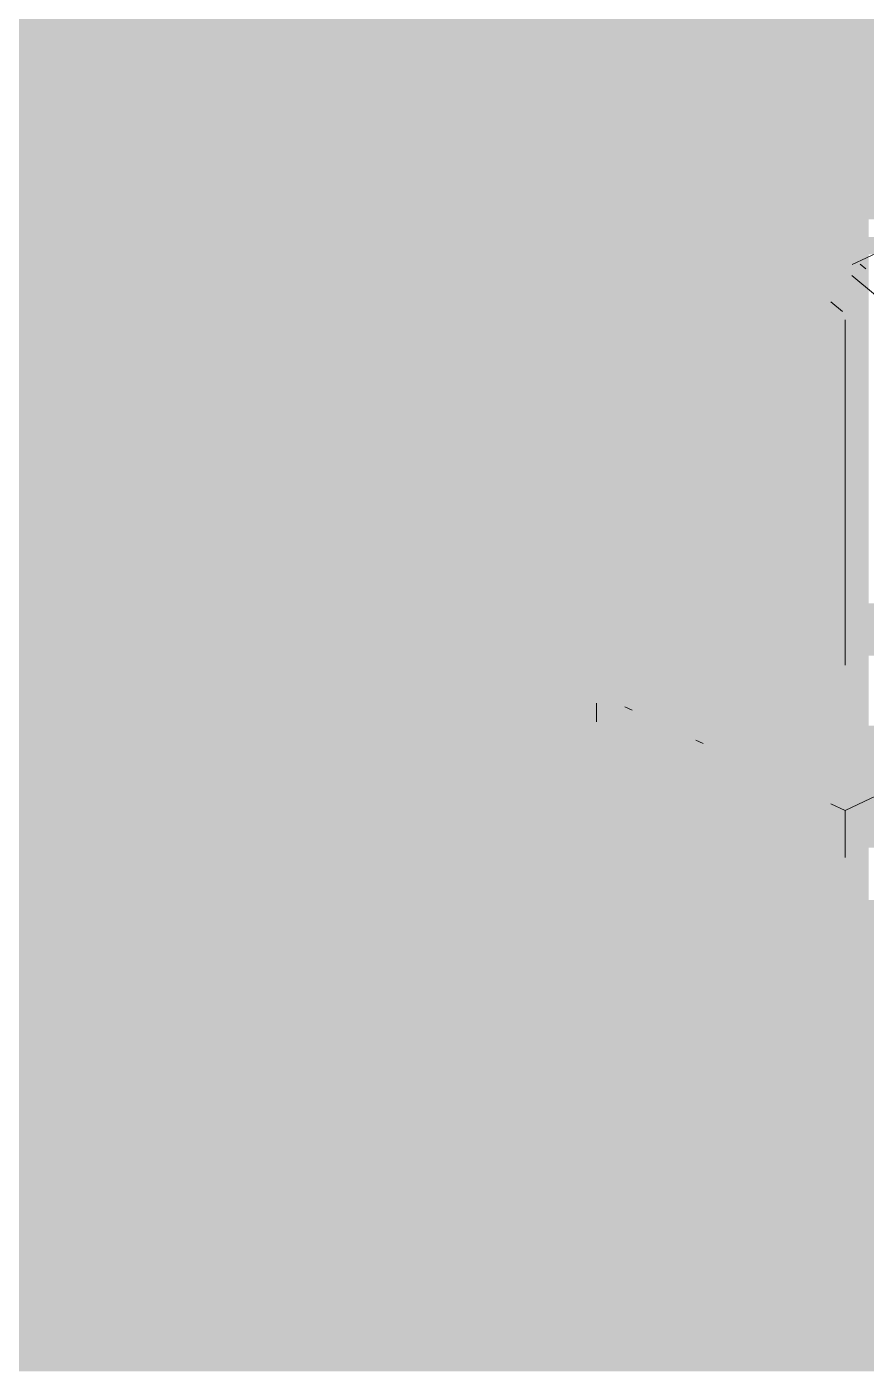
# Paper-space layout '03 3D Building and Roof' of a CAD drawing. Header units: millimetres. Extents: x 5 to 415, y 5 to 292.
# Drawn here: x 249.03 to 253.67, y 69.14 to 76.54 of the extents above; entities that cross this region are included whole.
import ezdxf

# ---------------------------------------------------------------- set-up
doc = ezdxf.new("R2010")
doc.units = ezdxf.units.MM
doc.layers.add('EXISTING', color=7, linetype='Continuous')
doc.layers.add('IMAGES', color=7, linetype='Continuous')

# ---------------------------------------------------------------- blocks, each defined once
blk = doc.blocks.new('SHEET_03')
at = {"layer": 'EXISTING', "color": 250, "lineweight": 9}
for p, q in [((253.5891, 75.2312), (257.4034, 77.0219)), ((253.6652, 75.2072), (253.6325, 75.2341)), ((253.5872, 75.1706), (253.7182, 75.0628)), ((253.5362, 74.9726), (253.4707, 75.0265)), ((253.5501, 74.9256), (253.5501, 73.0196)), ((252.1763, 72.7057), (252.1763, 72.8097)), ((252.3333, 72.788), (252.3726, 72.7695)), ((252.7258, 72.6037), (252.7651, 72.5853)), ((253.5501, 72.2167), (254.1781, 72.5116)), ((253.4716, 72.2536), (253.5501, 72.2167)), ((253.5501, 72.2167), (253.5501, 71.9568))]:
    blk.add_line(p, q, dxfattribs=at)
at = {"layer": 'IMAGES', "color": 7}
for points in [[(248.9582, 76.5411), (249.0545, 76.5411), (248.9582, 76.6375), (249.0545, 76.6375)], [(249.0545, 76.5411), (255.9927, 76.5411), (249.0545, 76.6375), (255.9927, 76.6375)], [(248.7655, 76.4446), (255.8, 76.4446), (248.7655, 76.5411), (255.8, 76.5411)], [(248.6691, 76.3482), (255.6073, 76.3482), (248.6691, 76.4446), (255.6073, 76.4446)], [(248.38, 76.2518), (255.4145, 76.2518), (248.38, 76.3482), (255.4145, 76.3482)], [(248.1873, 76.1554), (255.2218, 76.1554), (248.1873, 76.2518), (255.2218, 76.2518)], [(248.38, 76.059), (254.9327, 76.059), (248.38, 76.1554), (254.9327, 76.1554)], [(248.5727, 75.9626), (254.74, 75.9626), (248.5727, 76.059), (254.74, 76.059)], [(248.7655, 75.8662), (254.6436, 75.8662), (248.7655, 75.9626), (254.6436, 75.9626)], [(248.9582, 75.7698), (254.3545, 75.7698), (248.9582, 75.8662), (254.3545, 75.8662)], [(248.9582, 75.6734), (249.0545, 75.6734), (248.9582, 75.7698), (249.0545, 75.7698)], [(249.0545, 75.6734), (254.1618, 75.6734), (249.0545, 75.7698), (254.1618, 75.7698)], [(248.9582, 75.3842), (249.0545, 75.3842), (248.9582, 75.6734), (249.0545, 75.6734)], [(249.0545, 75.577), (253.9691, 75.577), (249.0545, 75.6734), (253.9691, 75.6734)], [(249.0545, 75.4806), (253.7764, 75.4806), (249.0545, 75.577), (253.7764, 75.577)], [(249.0545, 75.3842), (253.4873, 75.3842), (249.0545, 75.4806), (253.4873, 75.4806)], [(253.4873, 75.3842), (253.68, 75.3842), (253.4873, 75.4806), (253.68, 75.4806)], [(248.9582, 75.2878), (253.3909, 75.2878), (248.9582, 75.3842), (253.3909, 75.3842)], [(253.3909, 75.2878), (253.4873, 75.2878), (253.3909, 75.3842), (253.4873, 75.3842)], [(253.4873, 75.2878), (253.5836, 75.2878), (253.4873, 75.3842), (253.5836, 75.3842)], [(253.5836, 75.2878), (253.8727, 75.2878), (253.5836, 75.3842), (253.8727, 75.3842)], [(248.8618, 75.1914), (253.2945, 75.1914), (248.8618, 75.2878), (253.2945, 75.2878)], [(253.2945, 75.1914), (253.3909, 75.1914), (253.2945, 75.2878), (253.3909, 75.2878)], [(253.3909, 75.1914), (253.4873, 75.1914), (253.3909, 75.2878), (253.4873, 75.2878)], [(253.4873, 75.095), (253.5836, 75.095), (253.4873, 75.2878), (253.5836, 75.2878)], [(253.5836, 75.1914), (253.68, 75.1914), (253.5836, 75.2878), (253.68, 75.2878)], [(248.5727, 75.095), (253.2945, 75.095), (248.5727, 75.1914), (253.2945, 75.1914)], [(253.2945, 75.095), (253.3909, 75.095), (253.2945, 75.1914), (253.3909, 75.1914)], [(253.3909, 75.095), (253.4873, 75.095), (253.3909, 75.1914), (253.4873, 75.1914)], [(253.5836, 75.095), (253.68, 75.095), (253.5836, 75.1914), (253.68, 75.1914)], [(248.4764, 74.9986), (253.2945, 74.9986), (248.4764, 75.095), (253.2945, 75.095)], [(253.2945, 74.9022), (253.3909, 74.9022), (253.2945, 75.095), (253.3909, 75.095)], [(253.3909, 74.9986), (253.4873, 74.9986), (253.3909, 75.095), (253.4873, 75.095)], [(253.4873, 74.9022), (253.5836, 74.9022), (253.4873, 75.095), (253.5836, 75.095)], [(253.5836, 74.9986), (253.68, 74.9986), (253.5836, 75.095), (253.68, 75.095)], [(248.1873, 74.9022), (253.2945, 74.9022), (248.1873, 74.9986), (253.2945, 74.9986)], [(253.3909, 74.9022), (253.4873, 74.9022), (253.3909, 74.9986), (253.4873, 74.9986)], [(253.5836, 74.9022), (253.68, 74.9022), (253.5836, 74.9986), (253.68, 74.9986)], [(248.0909, 74.8058), (253.2945, 74.8058), (248.0909, 74.9022), (253.2945, 74.9022)], [(253.2945, 73.5526), (253.3909, 73.5526), (253.2945, 74.9022), (253.3909, 74.9022)], [(253.3909, 74.8058), (253.4873, 74.8058), (253.3909, 74.9022), (253.4873, 74.9022)], [(253.4873, 74.8058), (253.5836, 74.8058), (253.4873, 74.9022), (253.5836, 74.9022)], [(253.5836, 74.8058), (253.68, 74.8058), (253.5836, 74.9022), (253.68, 74.9022)], [(247.8018, 74.7094), (253.2945, 74.7094), (247.8018, 74.8058), (253.2945, 74.8058)], [(253.3909, 73.4562), (253.5836, 73.4562), (253.3909, 74.8058), (253.5836, 74.8058)], [(253.5836, 73.3598), (253.68, 73.3598), (253.5836, 74.8058), (253.68, 74.8058)], [(247.6091, 74.613), (253.2945, 74.613), (247.6091, 74.7094), (253.2945, 74.7094)], [(232.0945, 74.5166), (253.2945, 74.5166), (232.0945, 74.613), (253.2945, 74.613)], [(232.3836, 74.4202), (253.2945, 74.4202), (232.3836, 74.5166), (253.2945, 74.5166)], [(232.48, 74.3238), (253.2945, 74.3238), (232.48, 74.4202), (253.2945, 74.4202)], [(232.7691, 74.2274), (253.2945, 74.2274), (232.7691, 74.3238), (253.2945, 74.3238)], [(232.8655, 74.131), (253.2945, 74.131), (232.8655, 74.2274), (253.2945, 74.2274)], [(233.2509, 74.0346), (253.2945, 74.0346), (233.2509, 74.131), (253.2945, 74.131)], [(233.3473, 73.9382), (253.2945, 73.9382), (233.3473, 74.0346), (253.2945, 74.0346)], [(233.6364, 73.8418), (253.2945, 73.8418), (233.6364, 73.9382), (253.2945, 73.9382)], [(233.8291, 73.7454), (253.2945, 73.7454), (233.8291, 73.8418), (253.2945, 73.8418)], [(233.9255, 73.649), (253.2945, 73.649), (233.9255, 73.7454), (253.2945, 73.7454)], [(234.0218, 73.5526), (253.2945, 73.5526), (234.0218, 73.649), (253.2945, 73.649)], [(234.4073, 73.4562), (253.2945, 73.4562), (234.4073, 73.5526), (253.2945, 73.5526)], [(253.2945, 73.4562), (253.3909, 73.4562), (253.2945, 73.5526), (253.3909, 73.5526)], [(234.6964, 73.3598), (253.0055, 73.3598), (234.6964, 73.4562), (253.0055, 73.4562)], [(253.0055, 73.3598), (253.1982, 73.3598), (253.0055, 73.4562), (253.1982, 73.4562)], [(253.1982, 73.3598), (253.2945, 73.3598), (253.1982, 73.4562), (253.2945, 73.4562)], [(253.2945, 73.3598), (253.3909, 73.3598), (253.2945, 73.4562), (253.3909, 73.4562)], [(253.3909, 73.3598), (253.4873, 73.3598), (253.3909, 73.4562), (253.4873, 73.4562)], [(253.4873, 72.9742), (253.5836, 72.9742), (253.4873, 73.4562), (253.5836, 73.4562)], [(234.7927, 73.2634), (252.8127, 73.2634), (234.7927, 73.3598), (252.8127, 73.3598)], [(252.8127, 73.2634), (253.0055, 73.2634), (252.8127, 73.3598), (253.0055, 73.3598)], [(253.0055, 73.2634), (253.1018, 73.2634), (253.0055, 73.3598), (253.1018, 73.3598)], [(253.1018, 73.2634), (253.1982, 73.2634), (253.1018, 73.3598), (253.1982, 73.3598)], [(253.1982, 73.2634), (253.2945, 73.2634), (253.1982, 73.3598), (253.2945, 73.3598)], [(253.2945, 73.2634), (253.3909, 73.2634), (253.2945, 73.3598), (253.3909, 73.3598)], [(253.3909, 72.9742), (253.4873, 72.9742), (253.3909, 73.3598), (253.4873, 73.3598)], [(253.5836, 73.2634), (253.8727, 73.2634), (253.5836, 73.3598), (253.8727, 73.3598)], [(235.0818, 73.167), (252.5236, 73.167), (235.0818, 73.2634), (252.5236, 73.2634)], [(252.5236, 73.167), (252.62, 73.167), (252.5236, 73.2634), (252.62, 73.2634)], [(252.62, 73.167), (252.8127, 73.167), (252.62, 73.2634), (252.8127, 73.2634)], [(252.8127, 73.167), (253.0055, 73.167), (252.8127, 73.2634), (253.0055, 73.2634)], [(253.0055, 73.167), (253.1018, 73.167), (253.0055, 73.2634), (253.1018, 73.2634)], [(253.1018, 73.167), (253.3909, 73.167), (253.1018, 73.2634), (253.3909, 73.2634)], [(253.5836, 73.167), (254.0655, 73.167), (253.5836, 73.2634), (254.0655, 73.2634)], [(235.1782, 73.0706), (252.4273, 73.0706), (235.1782, 73.167), (252.4273, 73.167)], [(252.4273, 73.0706), (252.5236, 73.0706), (252.4273, 73.167), (252.5236, 73.167)], [(252.5236, 73.0706), (252.62, 73.0706), (252.5236, 73.167), (252.62, 73.167)], [(252.62, 73.0706), (252.7164, 73.0706), (252.62, 73.167), (252.7164, 73.167)], [(252.7164, 73.0706), (252.8127, 73.0706), (252.7164, 73.167), (252.8127, 73.167)], [(252.8127, 73.0706), (253.3909, 73.0706), (252.8127, 73.167), (253.3909, 73.167)], [(253.5836, 73.0706), (254.3545, 73.0706), (253.5836, 73.167), (254.3545, 73.167)], [(235.4673, 72.9742), (252.1382, 72.9742), (235.4673, 73.0706), (252.1382, 73.0706)], [(252.1382, 72.9742), (252.2345, 72.9742), (252.1382, 73.0706), (252.2345, 73.0706)], [(252.2345, 72.9742), (252.4273, 72.9742), (252.2345, 73.0706), (252.4273, 73.0706)], [(252.4273, 72.9742), (252.5236, 72.9742), (252.4273, 73.0706), (252.5236, 73.0706)], [(252.5236, 72.9742), (252.62, 72.9742), (252.5236, 73.0706), (252.62, 73.0706)], [(252.62, 72.9742), (253.3909, 72.9742), (252.62, 73.0706), (253.3909, 73.0706)], [(253.5836, 72.9742), (253.68, 72.9742), (253.5836, 73.0706), (253.68, 73.0706)], [(235.66, 72.8778), (252.1382, 72.8778), (235.66, 72.9742), (252.1382, 72.9742)], [(252.1382, 72.8778), (252.2345, 72.8778), (252.1382, 72.9742), (252.2345, 72.9742)], [(252.2345, 72.8778), (252.3309, 72.8778), (252.2345, 72.9742), (252.3309, 72.9742)], [(252.3309, 72.8778), (252.4273, 72.8778), (252.3309, 72.9742), (252.4273, 72.9742)], [(252.4273, 72.8778), (253.3909, 72.8778), (252.4273, 72.9742), (253.3909, 72.9742)], [(253.3909, 72.8778), (253.68, 72.8778), (253.3909, 72.9742), (253.68, 72.9742)], [(235.8527, 72.7814), (252.0418, 72.7814), (235.8527, 72.8778), (252.0418, 72.8778)], [(252.0418, 72.4922), (252.1382, 72.4922), (252.0418, 72.8778), (252.1382, 72.8778)], [(252.1382, 72.5886), (252.2345, 72.5886), (252.1382, 72.8778), (252.2345, 72.8778)], [(252.2345, 72.7814), (253.3909, 72.7814), (252.2345, 72.8778), (253.3909, 72.8778)], [(253.3909, 72.7814), (253.4873, 72.7814), (253.3909, 72.8778), (253.4873, 72.8778)], [(253.4873, 72.7814), (253.5836, 72.7814), (253.4873, 72.8778), (253.5836, 72.8778)], [(253.5836, 72.7814), (253.68, 72.7814), (253.5836, 72.8778), (253.68, 72.8778)], [(236.0455, 72.685), (252.0418, 72.685), (236.0455, 72.7814), (252.0418, 72.7814)], [(252.2345, 72.685), (253.5836, 72.685), (252.2345, 72.7814), (253.5836, 72.7814)], [(253.5836, 72.685), (253.68, 72.685), (253.5836, 72.7814), (253.68, 72.7814)], [(236.2382, 72.5886), (252.0418, 72.5886), (236.2382, 72.685), (252.0418, 72.685)], [(252.2345, 72.5886), (253.8727, 72.5886), (252.2345, 72.685), (253.8727, 72.685)], [(236.4309, 72.4922), (252.0418, 72.4922), (236.4309, 72.5886), (252.0418, 72.5886)], [(252.1382, 72.4922), (252.2345, 72.4922), (252.1382, 72.5886), (252.2345, 72.5886)], [(252.2345, 72.4922), (254.0655, 72.4922), (252.2345, 72.5886), (254.0655, 72.5886)], [(236.72, 72.3958), (252.1382, 72.3958), (236.72, 72.4922), (252.1382, 72.4922)], [(252.1382, 72.3958), (252.2345, 72.3958), (252.1382, 72.4922), (252.2345, 72.4922)], [(252.2345, 72.3958), (252.3309, 72.3958), (252.2345, 72.4922), (252.3309, 72.4922)], [(252.3309, 72.3958), (252.4273, 72.3958), (252.3309, 72.4922), (252.4273, 72.4922)], [(252.4273, 72.3958), (252.5236, 72.3958), (252.4273, 72.4922), (252.5236, 72.4922)], [(252.5236, 72.3958), (254.2582, 72.3958), (252.5236, 72.4922), (254.2582, 72.4922)], [(236.9127, 72.2994), (252.2345, 72.2994), (236.9127, 72.3958), (252.2345, 72.3958)], [(252.2345, 72.2994), (252.4273, 72.2994), (252.2345, 72.3958), (252.4273, 72.3958)], [(252.4273, 72.2994), (252.5236, 72.2994), (252.4273, 72.3958), (252.5236, 72.3958)], [(252.5236, 72.2994), (252.62, 72.2994), (252.5236, 72.3958), (252.62, 72.3958)], [(252.62, 72.2994), (252.7164, 72.2994), (252.62, 72.3958), (252.7164, 72.3958)], [(252.7164, 72.2994), (254.4509, 72.2994), (252.7164, 72.3958), (254.4509, 72.3958)], [(237.1055, 72.203), (252.4273, 72.203), (237.1055, 72.2994), (252.4273, 72.2994)], [(252.4273, 72.203), (252.5236, 72.203), (252.4273, 72.2994), (252.5236, 72.2994)], [(252.5236, 72.203), (252.62, 72.203), (252.5236, 72.2994), (252.62, 72.2994)], [(252.62, 72.203), (252.7164, 72.203), (252.62, 72.2994), (252.7164, 72.2994)], [(252.7164, 72.203), (252.8127, 72.203), (252.7164, 72.2994), (252.8127, 72.2994)], [(252.8127, 72.203), (252.9091, 72.203), (252.8127, 72.2994), (252.9091, 72.2994)], [(252.9091, 72.203), (254.1618, 72.203), (252.9091, 72.2994), (254.1618, 72.2994)], [(237.2018, 72.1065), (252.7164, 72.1065), (237.2018, 72.203), (252.7164, 72.203)], [(252.7164, 72.1065), (252.9091, 72.1065), (252.7164, 72.203), (252.9091, 72.203)], [(252.9091, 72.1065), (253.0055, 72.1065), (252.9091, 72.203), (253.0055, 72.203)], [(253.0055, 72.1065), (253.1018, 72.1065), (253.0055, 72.203), (253.1018, 72.203)], [(253.1018, 72.1065), (253.9691, 72.1065), (253.1018, 72.203), (253.9691, 72.203)], [(237.5873, 72.0101), (252.9091, 72.0101), (237.5873, 72.1065), (252.9091, 72.1065)], [(252.9091, 72.0101), (253.1018, 72.0101), (252.9091, 72.1065), (253.1018, 72.1065)], [(253.1018, 72.0101), (253.1982, 72.0101), (253.1018, 72.1065), (253.1982, 72.1065)], [(253.1982, 72.0101), (253.2945, 72.0101), (253.1982, 72.1065), (253.2945, 72.1065)], [(253.2945, 72.0101), (253.7764, 72.0101), (253.2945, 72.1065), (253.7764, 72.1065)], [(237.6836, 71.9137), (253.1018, 71.9137), (237.6836, 72.0101), (253.1018, 72.0101)], [(253.1018, 71.9137), (253.1982, 71.9137), (253.1018, 72.0101), (253.1982, 72.0101)], [(253.1982, 71.9137), (253.2945, 71.9137), (253.1982, 72.0101), (253.2945, 72.0101)], [(253.2945, 71.9137), (253.3909, 71.9137), (253.2945, 72.0101), (253.3909, 72.0101)], [(253.3909, 71.9137), (253.4873, 71.9137), (253.3909, 72.0101), (253.4873, 72.0101)], [(253.4873, 71.9137), (253.5836, 71.9137), (253.4873, 72.0101), (253.5836, 72.0101)], [(253.5836, 71.9137), (253.68, 71.9137), (253.5836, 72.0101), (253.68, 72.0101)], [(237.9727, 71.8173), (253.2945, 71.8173), (237.9727, 71.9137), (253.2945, 71.9137)], [(253.2945, 71.8173), (253.4873, 71.8173), (253.2945, 71.9137), (253.4873, 71.9137)], [(253.4873, 71.8173), (253.5836, 71.8173), (253.4873, 71.9137), (253.5836, 71.9137)], [(253.5836, 71.8173), (253.68, 71.8173), (253.5836, 71.9137), (253.68, 71.9137)], [(238.0691, 71.7209), (253.4873, 71.7209), (238.0691, 71.8173), (253.4873, 71.8173)], [(253.4873, 71.7209), (253.68, 71.7209), (253.4873, 71.8173), (253.68, 71.8173)], [(238.3582, 71.6245), (255.8, 71.6245), (238.3582, 71.7209), (255.8, 71.7209)], [(238.4545, 71.5281), (255.9927, 71.5281), (238.4545, 71.6245), (255.9927, 71.6245)], [(238.6473, 71.4317), (256.2818, 71.4317), (238.6473, 71.5281), (256.2818, 71.5281)], [(238.9364, 71.3353), (256.4745, 71.3353), (238.9364, 71.4317), (256.4745, 71.4317)], [(239.1291, 71.2389), (256.6673, 71.2389), (239.1291, 71.3353), (256.6673, 71.3353)], [(239.3218, 71.1425), (257.0527, 71.1425), (239.3218, 71.2389), (257.0527, 71.2389)], [(239.4182, 71.0461), (257.1491, 71.0461), (239.4182, 71.1425), (257.1491, 71.1425)], [(239.8036, 70.9497), (257.4382, 70.9497), (239.8036, 71.0461), (257.4382, 71.0461)], [(239.9964, 70.8533), (257.7273, 70.8533), (239.9964, 70.9497), (257.7273, 70.9497)], [(240.1891, 70.7569), (257.8236, 70.7569), (240.1891, 70.8533), (257.8236, 70.8533)], [(240.3818, 70.6605), (257.8236, 70.6605), (240.3818, 70.7569), (257.8236, 70.7569)], [(240.4782, 70.5641), (257.7273, 70.5641), (240.4782, 70.6605), (257.7273, 70.6605)], [(240.6709, 70.4677), (257.4382, 70.4677), (240.6709, 70.5641), (257.4382, 70.5641)], [(240.96, 70.3713), (257.3418, 70.3713), (240.96, 70.4677), (257.3418, 70.4677)], [(241.2491, 70.2749), (257.3418, 70.2749), (241.2491, 70.3713), (257.3418, 70.3713)], [(241.3455, 70.1785), (257.3418, 70.1785), (241.3455, 70.2749), (257.3418, 70.2749)], [(241.6345, 69.9857), (257.3418, 69.9857), (241.6345, 70.1785), (257.3418, 70.1785)], [(241.7309, 69.8893), (257.4382, 69.8893), (241.7309, 69.9857), (257.4382, 69.9857)], [(242.2127, 69.7929), (257.6309, 69.7929), (242.2127, 69.8893), (257.6309, 69.8893)], [(242.4055, 69.6965), (257.7273, 69.6965), (242.4055, 69.7929), (257.7273, 69.7929)], [(242.6945, 69.6001), (258.0164, 69.6001), (242.6945, 69.6965), (258.0164, 69.6965)], [(242.7909, 69.5037), (258.2091, 69.5037), (242.7909, 69.6001), (258.2091, 69.6001)], [(242.9836, 69.4073), (258.4018, 69.4073), (242.9836, 69.5037), (258.4018, 69.5037)], [(243.2727, 69.3109), (258.5945, 69.3109), (243.2727, 69.4073), (258.5945, 69.4073)], [(243.3691, 69.2145), (258.7873, 69.2145), (243.3691, 69.3109), (258.7873, 69.3109)], [(243.6582, 69.1181), (262.7382, 69.1181), (243.6582, 69.2145), (262.7382, 69.2145)]]:
    blk.add_solid(points, dxfattribs=at)

psp = doc.layouts.new('03 3D Building and Roof')

# ---------------------------------------------------------------- block references
psp.add_blockref('SHEET_03', (0, 0))

doc.saveas('drawing.dxf')
